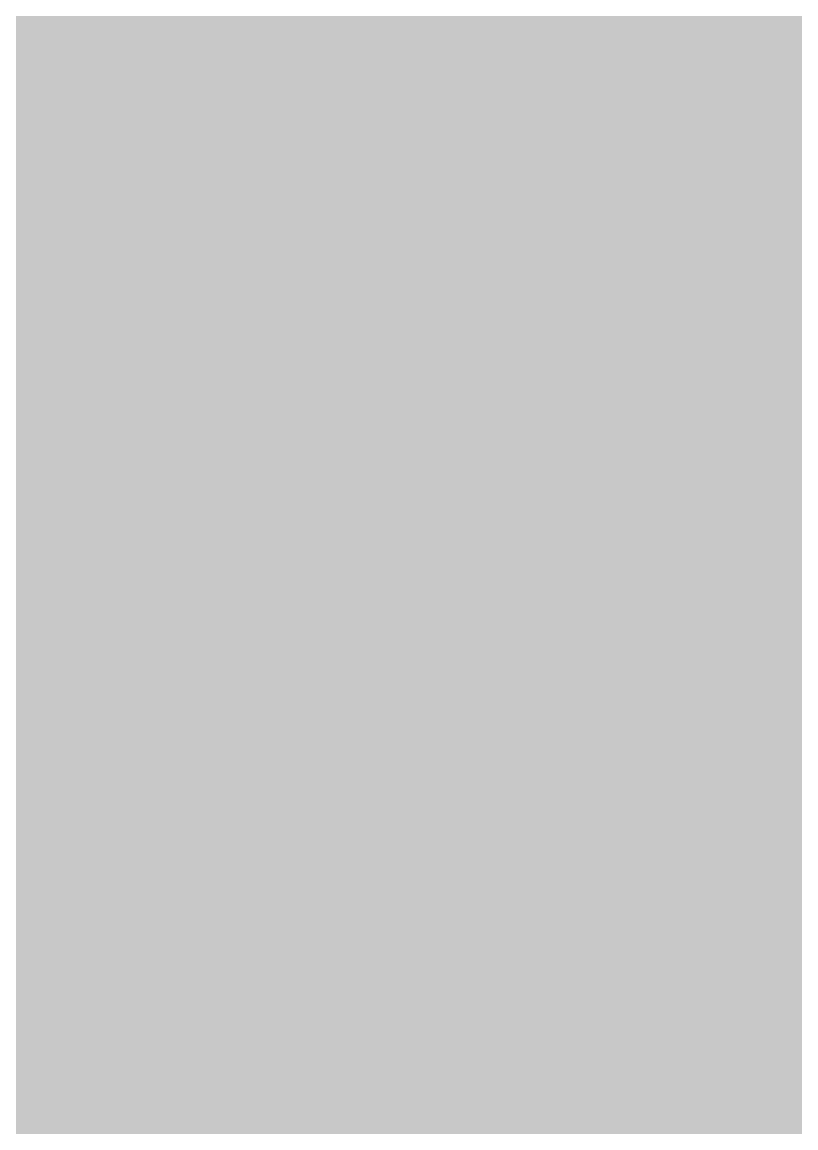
# Model space of a CAD drawing. Header units: inches. Extents: x 0 to 841, y 0 to 594.
# Drawn here: x 790.4598 to 790.6852, y 334.8455 to 335.1677 of the extents above; entities that cross this region are included whole.
import ezdxf

# ---------------------------------------------------------------- set-up
doc = ezdxf.new("R2010")
doc.units = ezdxf.units.IN
doc.layers.add('Sheet', color=255, linetype='Continuous')

msp = doc.modelspace()

# ---------------------------------------------------------------- linework, layer by layer
at = {"layer": 'Sheet'}
for points in [[(790.3801, 335.36025, 0.29972, 0.29972, 0), (790.3801, 335.31534, 0.29972, 0.29972, 0), (790.3801, 335.31534, 0.29972, 0.29972, 0), (790.42502, 335.31534, 0.29972, 0.29972, 0), (790.42502, 335.27042, 0.29972, 0.29972, 0), (790.42502, 335.27042, 0.29972, 0.29972, 0), (790.46993, 335.2255, 0.29972, 0.29972, 0), (790.46993, 335.2255, 0.29972, 0.29972, 0), (790.46993, 335.18058, 0.29972, 0.29972, 0), (790.46993, 335.18058, 0.29972, 0.29972, 0), (790.46993, 335.13566, 0.29972, 0.29972, 0), (790.51485, 335.13566, 0.29972, 0.29972, 0), (790.51485, 335.09074, 0.29972, 0.29972, 0), (790.51485, 335.09074, 0.29972, 0.29972, 0), (790.51485, 335.04583, 0.29972, 0.29972, 0), (790.51485, 335.04583, 0.29972, 0.29972, 0), (790.51485, 335.00091, 0.29972, 0.29972, 0)], [(790.3801, 335.36025, 0.29972, 0.29972, 0), (790.3801, 335.31534, 0.29972, 0.29972, 0), (790.3801, 335.31534, 0.29972, 0.29972, 0), (790.42502, 335.31534, 0.29972, 0.29972, 0), (790.42502, 335.27042, 0.29972, 0.29972, 0), (790.42502, 335.27042, 0.29972, 0.29972, 0), (790.46993, 335.2255, 0.29972, 0.29972, 0), (790.46993, 335.2255, 0.29972, 0.29972, 0), (790.46993, 335.18058, 0.29972, 0.29972, 0), (790.46993, 335.18058, 0.29972, 0.29972, 0), (790.46993, 335.13566, 0.29972, 0.29972, 0), (790.51485, 335.13566, 0.29972, 0.29972, 0), (790.51485, 335.09074, 0.29972, 0.29972, 0), (790.51485, 335.09074, 0.29972, 0.29972, 0), (790.51485, 335.04583, 0.29972, 0.29972, 0), (790.51485, 335.04583, 0.29972, 0.29972, 0), (790.51485, 335.00091, 0.29972, 0.29972, 0)], [(790.3801, 335.36025, 0.29972, 0.29972, 0), (790.3801, 335.31534, 0.29972, 0.29972, 0), (790.3801, 335.31534, 0.29972, 0.29972, 0), (790.42502, 335.31534, 0.29972, 0.29972, 0), (790.42502, 335.27042, 0.29972, 0.29972, 0), (790.42502, 335.27042, 0.29972, 0.29972, 0), (790.46993, 335.2255, 0.29972, 0.29972, 0), (790.46993, 335.2255, 0.29972, 0.29972, 0), (790.46993, 335.18058, 0.29972, 0.29972, 0), (790.46993, 335.18058, 0.29972, 0.29972, 0), (790.46993, 335.13566, 0.29972, 0.29972, 0), (790.51485, 335.13566, 0.29972, 0.29972, 0), (790.51485, 335.09074, 0.29972, 0.29972, 0), (790.51485, 335.09074, 0.29972, 0.29972, 0), (790.51485, 335.04583, 0.29972, 0.29972, 0), (790.51485, 335.04583, 0.29972, 0.29972, 0), (790.51485, 335.00091, 0.29972, 0.29972, 0)], [(790.3801, 335.36025, 0.29972, 0.29972, 0), (790.3801, 335.31534, 0.29972, 0.29972, 0), (790.3801, 335.31534, 0.29972, 0.29972, 0), (790.42502, 335.31534, 0.29972, 0.29972, 0), (790.42502, 335.27042, 0.29972, 0.29972, 0), (790.42502, 335.27042, 0.29972, 0.29972, 0), (790.46993, 335.2255, 0.29972, 0.29972, 0), (790.46993, 335.2255, 0.29972, 0.29972, 0), (790.46993, 335.18058, 0.29972, 0.29972, 0), (790.46993, 335.18058, 0.29972, 0.29972, 0), (790.46993, 335.13566, 0.29972, 0.29972, 0), (790.51485, 335.13566, 0.29972, 0.29972, 0), (790.51485, 335.09074, 0.29972, 0.29972, 0), (790.51485, 335.09074, 0.29972, 0.29972, 0), (790.51485, 335.04583, 0.29972, 0.29972, 0), (790.51485, 335.04583, 0.29972, 0.29972, 0), (790.51485, 335.00091, 0.29972, 0.29972, 0)], [(790.64959, 335.36025, 0.29972, 0.29972, 0), (790.64959, 335.31534, 0.29972, 0.29972, 0), (790.69451, 335.27042, 0.29972, 0.29972, 0), (790.69451, 335.27042, 0.29972, 0.29972, 0), (790.69451, 335.2255, 0.29972, 0.29972, 0), (790.73942, 335.18058, 0.29972, 0.29972, 0), (790.73942, 335.13566, 0.29972, 0.29972, 0), (790.73942, 335.09074, 0.29972, 0.29972, 0), (790.73942, 335.09074, 0.29972, 0.29972, 0), (790.73942, 335.04583, 0.29972, 0.29972, 0), (790.73942, 335.00091, 0.29972, 0.29972, 0)], [(790.64959, 335.36025, 0.29972, 0.29972, 0), (790.64959, 335.31534, 0.29972, 0.29972, 0), (790.69451, 335.27042, 0.29972, 0.29972, 0), (790.69451, 335.27042, 0.29972, 0.29972, 0), (790.69451, 335.2255, 0.29972, 0.29972, 0), (790.73942, 335.18058, 0.29972, 0.29972, 0), (790.73942, 335.13566, 0.29972, 0.29972, 0), (790.73942, 335.09074, 0.29972, 0.29972, 0), (790.73942, 335.09074, 0.29972, 0.29972, 0), (790.73942, 335.04583, 0.29972, 0.29972, 0), (790.73942, 335.00091, 0.29972, 0.29972, 0)], [(790.64959, 335.36025, 0.29972, 0.29972, 0), (790.64959, 335.31534, 0.29972, 0.29972, 0), (790.69451, 335.27042, 0.29972, 0.29972, 0), (790.69451, 335.27042, 0.29972, 0.29972, 0), (790.69451, 335.2255, 0.29972, 0.29972, 0), (790.73942, 335.18058, 0.29972, 0.29972, 0), (790.73942, 335.13566, 0.29972, 0.29972, 0), (790.73942, 335.09074, 0.29972, 0.29972, 0), (790.73942, 335.09074, 0.29972, 0.29972, 0), (790.73942, 335.04583, 0.29972, 0.29972, 0), (790.73942, 335.00091, 0.29972, 0.29972, 0)], [(790.64959, 335.36025, 0.29972, 0.29972, 0), (790.64959, 335.31534, 0.29972, 0.29972, 0), (790.69451, 335.27042, 0.29972, 0.29972, 0), (790.69451, 335.27042, 0.29972, 0.29972, 0), (790.69451, 335.2255, 0.29972, 0.29972, 0), (790.73942, 335.18058, 0.29972, 0.29972, 0), (790.73942, 335.13566, 0.29972, 0.29972, 0), (790.73942, 335.09074, 0.29972, 0.29972, 0), (790.73942, 335.09074, 0.29972, 0.29972, 0), (790.73942, 335.04583, 0.29972, 0.29972, 0), (790.73942, 335.00091, 0.29972, 0.29972, 0)], [(790.64959, 335.36025, 0.29972, 0.29972, 0), (790.64959, 335.31534, 0.29972, 0.29972, 0), (790.69451, 335.27042, 0.29972, 0.29972, 0), (790.69451, 335.27042, 0.29972, 0.29972, 0), (790.69451, 335.2255, 0.29972, 0.29972, 0), (790.73942, 335.18058, 0.29972, 0.29972, 0), (790.73942, 335.13566, 0.29972, 0.29972, 0), (790.73942, 335.09074, 0.29972, 0.29972, 0), (790.73942, 335.09074, 0.29972, 0.29972, 0), (790.73942, 335.04583, 0.29972, 0.29972, 0), (790.73942, 335.00091, 0.29972, 0.29972, 0)], [(790.64959, 335.36025, 0.29972, 0.29972, 0), (790.64959, 335.31534, 0.29972, 0.29972, 0), (790.69451, 335.27042, 0.29972, 0.29972, 0), (790.69451, 335.27042, 0.29972, 0.29972, 0), (790.69451, 335.2255, 0.29972, 0.29972, 0), (790.73942, 335.18058, 0.29972, 0.29972, 0), (790.73942, 335.13566, 0.29972, 0.29972, 0), (790.73942, 335.09074, 0.29972, 0.29972, 0), (790.73942, 335.09074, 0.29972, 0.29972, 0), (790.73942, 335.04583, 0.29972, 0.29972, 0), (790.73942, 335.00091, 0.29972, 0.29972, 0)], [(790.02077, 335.00091, 0.7493, 0.7493, 0), (790.02077, 335.00091, 0.7493, 0.7493, 0), (795.00641, 335.00091, 0.7493, 0.7493, 0)], [(790.46993, 335.2255, 0.09906, 0.09906, 0), (790.46993, 335.18058, 0.09906, 0.09906, 0), (790.46993, 335.18058, 0.09906, 0.09906, 0), (790.46993, 335.13566, 0.09906, 0.09906, 0), (790.51485, 335.13566, 0.09906, 0.09906, 0), (790.51485, 335.09074, 0.09906, 0.09906, 0), (790.51485, 335.09074, 0.09906, 0.09906, 0), (790.51485, 335.04583, 0.09906, 0.09906, 0), (790.51485, 335.04583, 0.09906, 0.09906, 0), (790.51485, 335.00091, 0.09906, 0.09906, 0)], [(790.46993, 335.2255, 0.09906, 0.09906, 0), (790.46993, 335.18058, 0.09906, 0.09906, 0), (790.46993, 335.18058, 0.09906, 0.09906, 0), (790.46993, 335.13566, 0.09906, 0.09906, 0), (790.51485, 335.13566, 0.09906, 0.09906, 0), (790.51485, 335.09074, 0.09906, 0.09906, 0), (790.51485, 335.09074, 0.09906, 0.09906, 0), (790.51485, 335.04583, 0.09906, 0.09906, 0), (790.51485, 335.04583, 0.09906, 0.09906, 0), (790.51485, 335.00091, 0.09906, 0.09906, 0)], [(790.46993, 335.2255, 0.09906, 0.09906, 0), (790.46993, 335.18058, 0.09906, 0.09906, 0), (790.46993, 335.18058, 0.09906, 0.09906, 0), (790.46993, 335.13566, 0.09906, 0.09906, 0), (790.51485, 335.13566, 0.09906, 0.09906, 0), (790.51485, 335.09074, 0.09906, 0.09906, 0), (790.51485, 335.09074, 0.09906, 0.09906, 0), (790.51485, 335.04583, 0.09906, 0.09906, 0), (790.51485, 335.04583, 0.09906, 0.09906, 0), (790.51485, 335.00091, 0.09906, 0.09906, 0)], [(790.46993, 335.2255, 0.09906, 0.09906, 0), (790.46993, 335.18058, 0.09906, 0.09906, 0), (790.46993, 335.18058, 0.09906, 0.09906, 0), (790.46993, 335.13566, 0.09906, 0.09906, 0), (790.51485, 335.13566, 0.09906, 0.09906, 0), (790.51485, 335.09074, 0.09906, 0.09906, 0), (790.51485, 335.09074, 0.09906, 0.09906, 0), (790.51485, 335.04583, 0.09906, 0.09906, 0), (790.51485, 335.04583, 0.09906, 0.09906, 0), (790.51485, 335.00091, 0.09906, 0.09906, 0)], [(790.69451, 335.2255, 0.09906, 0.09906, 0), (790.73942, 335.18058, 0.09906, 0.09906, 0), (790.73942, 335.13566, 0.09906, 0.09906, 0), (790.73942, 335.09074, 0.09906, 0.09906, 0), (790.73942, 335.09074, 0.09906, 0.09906, 0), (790.73942, 335.04583, 0.09906, 0.09906, 0), (790.73942, 335.00091, 0.09906, 0.09906, 0)], [(790.69451, 335.2255, 0.09906, 0.09906, 0), (790.73942, 335.18058, 0.09906, 0.09906, 0), (790.73942, 335.13566, 0.09906, 0.09906, 0), (790.73942, 335.09074, 0.09906, 0.09906, 0), (790.73942, 335.09074, 0.09906, 0.09906, 0), (790.73942, 335.04583, 0.09906, 0.09906, 0), (790.73942, 335.00091, 0.09906, 0.09906, 0)], [(790.69451, 335.2255, 0.09906, 0.09906, 0), (790.73942, 335.18058, 0.09906, 0.09906, 0), (790.73942, 335.13566, 0.09906, 0.09906, 0), (790.73942, 335.09074, 0.09906, 0.09906, 0), (790.73942, 335.09074, 0.09906, 0.09906, 0), (790.73942, 335.04583, 0.09906, 0.09906, 0), (790.73942, 335.00091, 0.09906, 0.09906, 0)], [(790.69451, 335.2255, 0.09906, 0.09906, 0), (790.73942, 335.18058, 0.09906, 0.09906, 0), (790.73942, 335.13566, 0.09906, 0.09906, 0), (790.73942, 335.09074, 0.09906, 0.09906, 0), (790.73942, 335.09074, 0.09906, 0.09906, 0), (790.73942, 335.04583, 0.09906, 0.09906, 0), (790.73942, 335.00091, 0.09906, 0.09906, 0)], [(790.69451, 335.2255, 0.09906, 0.09906, 0), (790.73942, 335.18058, 0.09906, 0.09906, 0), (790.73942, 335.13566, 0.09906, 0.09906, 0), (790.73942, 335.09074, 0.09906, 0.09906, 0), (790.73942, 335.09074, 0.09906, 0.09906, 0), (790.73942, 335.04583, 0.09906, 0.09906, 0), (790.73942, 335.00091, 0.09906, 0.09906, 0)], [(790.69451, 335.2255, 0.09906, 0.09906, 0), (790.73942, 335.18058, 0.09906, 0.09906, 0), (790.73942, 335.13566, 0.09906, 0.09906, 0), (790.73942, 335.09074, 0.09906, 0.09906, 0), (790.73942, 335.09074, 0.09906, 0.09906, 0), (790.73942, 335.04583, 0.09906, 0.09906, 0), (790.73942, 335.00091, 0.09906, 0.09906, 0)], [(790.51485, 335.00091, 0.29972, 0.29972, 0), (790.51485, 334.95599, 0.29972, 0.29972, 0), (790.51485, 334.95599, 0.29972, 0.29972, 0), (790.51485, 334.91107, 0.29972, 0.29972, 0), (790.51485, 334.86615, 0.29972, 0.29972, 0), (790.51485, 334.86615, 0.29972, 0.29972, 0), (790.46993, 334.82123, 0.29972, 0.29972, 0), (790.46993, 334.82123, 0.29972, 0.29972, 0), (790.46993, 334.77632, 0.29972, 0.29972, 0), (790.46993, 334.77632, 0.29972, 0.29972, 0), (790.46993, 334.7314, 0.29972, 0.29972, 0), (790.42502, 334.7314, 0.29972, 0.29972, 0), (790.42502, 334.68648, 0.29972, 0.29972, 0), (790.42502, 334.68648, 0.29972, 0.29972, 0), (790.3801, 334.64156, 0.29972, 0.29972, 0), (790.3801, 334.64156, 0.29972, 0.29972, 0), (790.3801, 334.59664, 0.29972, 0.29972, 0), (790.33518, 334.59664, 0.29972, 0.29972, 0), (790.33518, 334.59664, 0.29972, 0.29972, 0), (790.33518, 334.55172, 0.29972, 0.29972, 0), (790.29027, 334.55172, 0.29972, 0.29972, 0)], [(790.51485, 335.00091, 0.29972, 0.29972, 0), (790.51485, 334.95599, 0.29972, 0.29972, 0), (790.51485, 334.95599, 0.29972, 0.29972, 0), (790.51485, 334.91107, 0.29972, 0.29972, 0), (790.51485, 334.86615, 0.29972, 0.29972, 0), (790.51485, 334.86615, 0.29972, 0.29972, 0), (790.46993, 334.82123, 0.29972, 0.29972, 0), (790.46993, 334.82123, 0.29972, 0.29972, 0), (790.46993, 334.77632, 0.29972, 0.29972, 0), (790.46993, 334.77632, 0.29972, 0.29972, 0), (790.46993, 334.7314, 0.29972, 0.29972, 0), (790.42502, 334.7314, 0.29972, 0.29972, 0), (790.42502, 334.68648, 0.29972, 0.29972, 0), (790.42502, 334.68648, 0.29972, 0.29972, 0), (790.3801, 334.64156, 0.29972, 0.29972, 0), (790.3801, 334.64156, 0.29972, 0.29972, 0), (790.3801, 334.59664, 0.29972, 0.29972, 0), (790.33518, 334.59664, 0.29972, 0.29972, 0), (790.33518, 334.59664, 0.29972, 0.29972, 0), (790.33518, 334.55172, 0.29972, 0.29972, 0), (790.29027, 334.55172, 0.29972, 0.29972, 0)], [(790.51485, 335.00091, 0.29972, 0.29972, 0), (790.51485, 334.95599, 0.29972, 0.29972, 0), (790.51485, 334.95599, 0.29972, 0.29972, 0), (790.51485, 334.91107, 0.29972, 0.29972, 0), (790.51485, 334.86615, 0.29972, 0.29972, 0), (790.51485, 334.86615, 0.29972, 0.29972, 0), (790.46993, 334.82123, 0.29972, 0.29972, 0), (790.46993, 334.82123, 0.29972, 0.29972, 0), (790.46993, 334.77632, 0.29972, 0.29972, 0), (790.46993, 334.77632, 0.29972, 0.29972, 0), (790.46993, 334.7314, 0.29972, 0.29972, 0), (790.42502, 334.7314, 0.29972, 0.29972, 0), (790.42502, 334.68648, 0.29972, 0.29972, 0), (790.42502, 334.68648, 0.29972, 0.29972, 0), (790.3801, 334.64156, 0.29972, 0.29972, 0), (790.3801, 334.64156, 0.29972, 0.29972, 0), (790.3801, 334.59664, 0.29972, 0.29972, 0), (790.33518, 334.59664, 0.29972, 0.29972, 0), (790.33518, 334.59664, 0.29972, 0.29972, 0), (790.33518, 334.55172, 0.29972, 0.29972, 0), (790.29027, 334.55172, 0.29972, 0.29972, 0)], [(790.51485, 335.00091, 0.29972, 0.29972, 0), (790.51485, 334.95599, 0.29972, 0.29972, 0), (790.51485, 334.95599, 0.29972, 0.29972, 0), (790.51485, 334.91107, 0.29972, 0.29972, 0), (790.51485, 334.86615, 0.29972, 0.29972, 0), (790.51485, 334.86615, 0.29972, 0.29972, 0), (790.46993, 334.82123, 0.29972, 0.29972, 0), (790.46993, 334.82123, 0.29972, 0.29972, 0), (790.46993, 334.77632, 0.29972, 0.29972, 0), (790.46993, 334.77632, 0.29972, 0.29972, 0), (790.46993, 334.7314, 0.29972, 0.29972, 0), (790.42502, 334.7314, 0.29972, 0.29972, 0), (790.42502, 334.68648, 0.29972, 0.29972, 0), (790.42502, 334.68648, 0.29972, 0.29972, 0), (790.3801, 334.64156, 0.29972, 0.29972, 0), (790.3801, 334.64156, 0.29972, 0.29972, 0), (790.3801, 334.59664, 0.29972, 0.29972, 0), (790.33518, 334.59664, 0.29972, 0.29972, 0), (790.33518, 334.59664, 0.29972, 0.29972, 0), (790.33518, 334.55172, 0.29972, 0.29972, 0), (790.29027, 334.55172, 0.29972, 0.29972, 0)], [(790.51485, 335.00091, 0.29972, 0.29972, 0), (790.51485, 335.00091, 0.29972, 0.29972, 0), (790.51485, 335.00091, 0.29972, 0.29972, 0), (790.51485, 335.00091, 0.29972, 0.29972, 0), (790.51485, 335.00091, 0.29972, 0.29972, 0), (790.51485, 335.00091, 0.29972, 0.29972, 0), (790.51485, 335.00091, 0.29972, 0.29972, 0), (790.51485, 335.00091, 0.29972, 0.29972, 0), (790.51485, 335.00091, 0.29972, 0.29972, 0), (790.51485, 335.00091, 0.29972, 0.29972, 0), (790.51485, 335.00091, 0.29972, 0.29972, 0), (790.51485, 335.00091, 0.29972, 0.29972, 0), (790.51485, 335.00091, 0.29972, 0.29972, 0), (790.51485, 335.00091, 0.29972, 0.29972, 0), (790.51485, 335.00091, 0.29972, 0.29972, 0), (790.51485, 335.00091, 0.29972, 0.29972, 0), (790.51485, 335.00091, 0.29972, 0.29972, 0), (790.51485, 335.00091, 0.29972, 0.29972, 0), (790.51485, 335.00091, 0.29972, 0.29972, 0), (790.51485, 335.00091, 0.29972, 0.29972, 0), (790.51485, 335.00091, 0.29972, 0.29972, 0), (790.51485, 335.00091, 0.29972, 0.29972, 0), (790.51485, 335.00091, 0.29972, 0.29972, 0), (790.51485, 335.00091, 0.29972, 0.29972, 0), (790.51485, 335.00091, 0.29972, 0.29972, 0), (790.51485, 335.00091, 0.29972, 0.29972, 0), (790.51485, 335.00091, 0.29972, 0.29972, 0), (790.51485, 335.00091, 0.29972, 0.29972, 0), (790.51485, 335.00091, 0.29972, 0.29972, 0), (790.51485, 335.00091, 0.29972, 0.29972, 0), (790.51485, 335.00091, 0.29972, 0.29972, 0), (790.51485, 335.00091, 0.29972, 0.29972, 0), (790.51485, 335.00091, 0.29972, 0.29972, 0)], [(790.51485, 335.00091, 0.29972, 0.29972, 0), (790.51485, 335.00091, 0.29972, 0.29972, 0)], [(790.51485, 335.00091, 0.29972, 0.29972, 0), (790.51485, 335.00091, 0.29972, 0.29972, 0), (790.51485, 335.00091, 0.29972, 0.29972, 0), (790.51485, 335.00091, 0.29972, 0.29972, 0), (790.51485, 335.00091, 0.29972, 0.29972, 0), (790.51485, 335.00091, 0.29972, 0.29972, 0), (790.51485, 335.00091, 0.29972, 0.29972, 0), (790.51485, 335.00091, 0.29972, 0.29972, 0), (790.51485, 335.00091, 0.29972, 0.29972, 0), (790.51485, 335.00091, 0.29972, 0.29972, 0), (790.51485, 335.00091, 0.29972, 0.29972, 0), (790.51485, 335.00091, 0.29972, 0.29972, 0), (790.51485, 335.00091, 0.29972, 0.29972, 0), (790.51485, 335.00091, 0.29972, 0.29972, 0), (790.51485, 335.00091, 0.29972, 0.29972, 0), (790.51485, 335.00091, 0.29972, 0.29972, 0), (790.51485, 335.00091, 0.29972, 0.29972, 0), (790.51485, 335.00091, 0.29972, 0.29972, 0), (790.51485, 335.00091, 0.29972, 0.29972, 0), (790.51485, 335.00091, 0.29972, 0.29972, 0), (790.51485, 335.00091, 0.29972, 0.29972, 0), (790.51485, 335.00091, 0.29972, 0.29972, 0), (790.51485, 335.00091, 0.29972, 0.29972, 0), (790.51485, 335.00091, 0.29972, 0.29972, 0), (790.51485, 335.00091, 0.29972, 0.29972, 0), (790.51485, 335.00091, 0.29972, 0.29972, 0), (790.51485, 335.00091, 0.29972, 0.29972, 0), (790.51485, 335.00091, 0.29972, 0.29972, 0), (790.51485, 335.00091, 0.29972, 0.29972, 0), (790.51485, 335.00091, 0.29972, 0.29972, 0), (790.51485, 335.00091, 0.29972, 0.29972, 0), (790.51485, 335.00091, 0.29972, 0.29972, 0), (790.51485, 335.00091, 0.29972, 0.29972, 0)], [(790.51485, 335.00091, 0.29972, 0.29972, 0), (790.51485, 335.00091, 0.29972, 0.29972, 0)], [(790.51485, 335.00091, 0.29972, 0.29972, 0), (790.51485, 335.00091, 0.29972, 0.29972, 0), (790.51485, 335.00091, 0.29972, 0.29972, 0), (790.51485, 335.00091, 0.29972, 0.29972, 0), (790.51485, 335.00091, 0.29972, 0.29972, 0), (790.51485, 335.00091, 0.29972, 0.29972, 0), (790.51485, 335.00091, 0.29972, 0.29972, 0), (790.51485, 335.00091, 0.29972, 0.29972, 0), (790.51485, 335.00091, 0.29972, 0.29972, 0), (790.51485, 335.00091, 0.29972, 0.29972, 0), (790.51485, 335.00091, 0.29972, 0.29972, 0), (790.51485, 335.00091, 0.29972, 0.29972, 0), (790.51485, 335.00091, 0.29972, 0.29972, 0), (790.51485, 335.00091, 0.29972, 0.29972, 0), (790.51485, 335.00091, 0.29972, 0.29972, 0), (790.51485, 335.00091, 0.29972, 0.29972, 0), (790.51485, 335.00091, 0.29972, 0.29972, 0), (790.51485, 335.00091, 0.29972, 0.29972, 0), (790.51485, 335.00091, 0.29972, 0.29972, 0), (790.51485, 335.00091, 0.29972, 0.29972, 0), (790.51485, 335.00091, 0.29972, 0.29972, 0), (790.51485, 335.00091, 0.29972, 0.29972, 0), (790.51485, 335.00091, 0.29972, 0.29972, 0), (790.51485, 335.00091, 0.29972, 0.29972, 0), (790.51485, 335.00091, 0.29972, 0.29972, 0), (790.51485, 335.00091, 0.29972, 0.29972, 0), (790.51485, 335.00091, 0.29972, 0.29972, 0), (790.51485, 335.00091, 0.29972, 0.29972, 0), (790.51485, 335.00091, 0.29972, 0.29972, 0), (790.51485, 335.00091, 0.29972, 0.29972, 0), (790.51485, 335.00091, 0.29972, 0.29972, 0), (790.51485, 335.00091, 0.29972, 0.29972, 0), (790.51485, 335.00091, 0.29972, 0.29972, 0)], [(790.51485, 335.00091, 0.29972, 0.29972, 0), (790.51485, 335.00091, 0.29972, 0.29972, 0)], [(790.51485, 335.00091, 0.29972, 0.29972, 0), (790.51485, 335.00091, 0.29972, 0.29972, 0), (790.51485, 335.00091, 0.29972, 0.29972, 0), (790.51485, 335.00091, 0.29972, 0.29972, 0), (790.51485, 335.00091, 0.29972, 0.29972, 0), (790.51485, 335.00091, 0.29972, 0.29972, 0), (790.51485, 335.00091, 0.29972, 0.29972, 0), (790.51485, 335.00091, 0.29972, 0.29972, 0), (790.51485, 335.00091, 0.29972, 0.29972, 0), (790.51485, 335.00091, 0.29972, 0.29972, 0), (790.51485, 335.00091, 0.29972, 0.29972, 0), (790.51485, 335.00091, 0.29972, 0.29972, 0), (790.51485, 335.00091, 0.29972, 0.29972, 0), (790.51485, 335.00091, 0.29972, 0.29972, 0), (790.51485, 335.00091, 0.29972, 0.29972, 0), (790.51485, 335.00091, 0.29972, 0.29972, 0), (790.51485, 335.00091, 0.29972, 0.29972, 0), (790.51485, 335.00091, 0.29972, 0.29972, 0), (790.51485, 335.00091, 0.29972, 0.29972, 0), (790.51485, 335.00091, 0.29972, 0.29972, 0), (790.51485, 335.00091, 0.29972, 0.29972, 0), (790.51485, 335.00091, 0.29972, 0.29972, 0), (790.51485, 335.00091, 0.29972, 0.29972, 0), (790.51485, 335.00091, 0.29972, 0.29972, 0), (790.51485, 335.00091, 0.29972, 0.29972, 0), (790.51485, 335.00091, 0.29972, 0.29972, 0), (790.51485, 335.00091, 0.29972, 0.29972, 0), (790.51485, 335.00091, 0.29972, 0.29972, 0), (790.51485, 335.00091, 0.29972, 0.29972, 0), (790.51485, 335.00091, 0.29972, 0.29972, 0), (790.51485, 335.00091, 0.29972, 0.29972, 0), (790.51485, 335.00091, 0.29972, 0.29972, 0), (790.51485, 335.00091, 0.29972, 0.29972, 0)], [(790.51485, 335.00091, 0.29972, 0.29972, 0), (790.51485, 335.00091, 0.29972, 0.29972, 0)], [(790.73942, 335.00091, 0.29972, 0.29972, 0), (790.73942, 334.95599, 0.29972, 0.29972, 0), (790.73942, 334.91107, 0.29972, 0.29972, 0), (790.73942, 334.86615, 0.29972, 0.29972, 0), (790.73942, 334.82123, 0.29972, 0.29972, 0), (790.73942, 334.82123, 0.29972, 0.29972, 0), (790.69451, 334.77632, 0.29972, 0.29972, 0), (790.69451, 334.7314, 0.29972, 0.29972, 0), (790.69451, 334.68648, 0.29972, 0.29972, 0), (790.64959, 334.64156, 0.29972, 0.29972, 0), (790.64959, 334.64156, 0.29972, 0.29972, 0), (790.64959, 334.59664, 0.29972, 0.29972, 0), (790.60468, 334.55172, 0.29972, 0.29972, 0), (790.60468, 334.55172, 0.29972, 0.29972, 0), (790.55976, 334.50681, 0.29972, 0.29972, 0), (790.55976, 334.46189, 0.29972, 0.29972, 0)], [(790.73942, 335.00091, 0.29972, 0.29972, 0), (790.73942, 334.95599, 0.29972, 0.29972, 0), (790.73942, 334.91107, 0.29972, 0.29972, 0), (790.73942, 334.86615, 0.29972, 0.29972, 0), (790.73942, 334.82123, 0.29972, 0.29972, 0), (790.73942, 334.82123, 0.29972, 0.29972, 0), (790.69451, 334.77632, 0.29972, 0.29972, 0), (790.69451, 334.7314, 0.29972, 0.29972, 0), (790.69451, 334.68648, 0.29972, 0.29972, 0), (790.64959, 334.64156, 0.29972, 0.29972, 0), (790.64959, 334.64156, 0.29972, 0.29972, 0), (790.64959, 334.59664, 0.29972, 0.29972, 0), (790.60468, 334.55172, 0.29972, 0.29972, 0), (790.60468, 334.55172, 0.29972, 0.29972, 0), (790.55976, 334.50681, 0.29972, 0.29972, 0), (790.55976, 334.46189, 0.29972, 0.29972, 0)], [(790.73942, 335.00091, 0.29972, 0.29972, 0), (790.73942, 334.95599, 0.29972, 0.29972, 0), (790.73942, 334.91107, 0.29972, 0.29972, 0), (790.73942, 334.86615, 0.29972, 0.29972, 0), (790.73942, 334.82123, 0.29972, 0.29972, 0), (790.73942, 334.82123, 0.29972, 0.29972, 0), (790.69451, 334.77632, 0.29972, 0.29972, 0), (790.69451, 334.7314, 0.29972, 0.29972, 0), (790.69451, 334.68648, 0.29972, 0.29972, 0), (790.64959, 334.64156, 0.29972, 0.29972, 0), (790.64959, 334.64156, 0.29972, 0.29972, 0), (790.64959, 334.59664, 0.29972, 0.29972, 0), (790.60468, 334.55172, 0.29972, 0.29972, 0), (790.60468, 334.55172, 0.29972, 0.29972, 0), (790.55976, 334.50681, 0.29972, 0.29972, 0), (790.55976, 334.46189, 0.29972, 0.29972, 0)], [(790.73942, 335.00091, 0.29972, 0.29972, 0), (790.73942, 334.95599, 0.29972, 0.29972, 0), (790.73942, 334.91107, 0.29972, 0.29972, 0), (790.73942, 334.86615, 0.29972, 0.29972, 0), (790.73942, 334.82123, 0.29972, 0.29972, 0), (790.73942, 334.82123, 0.29972, 0.29972, 0), (790.69451, 334.77632, 0.29972, 0.29972, 0), (790.69451, 334.7314, 0.29972, 0.29972, 0), (790.69451, 334.68648, 0.29972, 0.29972, 0), (790.64959, 334.64156, 0.29972, 0.29972, 0), (790.64959, 334.64156, 0.29972, 0.29972, 0), (790.64959, 334.59664, 0.29972, 0.29972, 0), (790.60468, 334.55172, 0.29972, 0.29972, 0), (790.60468, 334.55172, 0.29972, 0.29972, 0), (790.55976, 334.50681, 0.29972, 0.29972, 0), (790.55976, 334.46189, 0.29972, 0.29972, 0)], [(790.73942, 335.00091, 0.29972, 0.29972, 0), (790.73942, 334.95599, 0.29972, 0.29972, 0), (790.73942, 334.91107, 0.29972, 0.29972, 0), (790.73942, 334.86615, 0.29972, 0.29972, 0), (790.73942, 334.82123, 0.29972, 0.29972, 0), (790.73942, 334.82123, 0.29972, 0.29972, 0), (790.69451, 334.77632, 0.29972, 0.29972, 0), (790.69451, 334.7314, 0.29972, 0.29972, 0), (790.69451, 334.68648, 0.29972, 0.29972, 0), (790.64959, 334.64156, 0.29972, 0.29972, 0), (790.64959, 334.64156, 0.29972, 0.29972, 0), (790.64959, 334.59664, 0.29972, 0.29972, 0), (790.60468, 334.55172, 0.29972, 0.29972, 0), (790.60468, 334.55172, 0.29972, 0.29972, 0), (790.55976, 334.50681, 0.29972, 0.29972, 0), (790.55976, 334.46189, 0.29972, 0.29972, 0)], [(790.73942, 335.00091, 0.29972, 0.29972, 0), (790.73942, 334.95599, 0.29972, 0.29972, 0), (790.73942, 334.91107, 0.29972, 0.29972, 0), (790.73942, 334.86615, 0.29972, 0.29972, 0), (790.73942, 334.82123, 0.29972, 0.29972, 0), (790.73942, 334.82123, 0.29972, 0.29972, 0), (790.69451, 334.77632, 0.29972, 0.29972, 0), (790.69451, 334.7314, 0.29972, 0.29972, 0), (790.69451, 334.68648, 0.29972, 0.29972, 0), (790.64959, 334.64156, 0.29972, 0.29972, 0), (790.64959, 334.64156, 0.29972, 0.29972, 0), (790.64959, 334.59664, 0.29972, 0.29972, 0), (790.60468, 334.55172, 0.29972, 0.29972, 0), (790.60468, 334.55172, 0.29972, 0.29972, 0), (790.55976, 334.50681, 0.29972, 0.29972, 0), (790.55976, 334.46189, 0.29972, 0.29972, 0)], [(790.73942, 335.00091, 0.29972, 0.29972, 0), (790.73942, 335.00091, 0.29972, 0.29972, 0), (790.73942, 335.00091, 0.29972, 0.29972, 0), (790.73942, 335.00091, 0.29972, 0.29972, 0), (790.73942, 335.00091, 0.29972, 0.29972, 0), (790.73942, 335.00091, 0.29972, 0.29972, 0), (790.73942, 335.00091, 0.29972, 0.29972, 0), (790.73942, 335.00091, 0.29972, 0.29972, 0), (790.73942, 335.00091, 0.29972, 0.29972, 0), (790.73942, 335.00091, 0.29972, 0.29972, 0), (790.73942, 335.00091, 0.29972, 0.29972, 0), (790.73942, 335.00091, 0.29972, 0.29972, 0), (790.73942, 335.00091, 0.29972, 0.29972, 0), (790.73942, 335.00091, 0.29972, 0.29972, 0), (790.73942, 335.00091, 0.29972, 0.29972, 0), (790.73942, 335.00091, 0.29972, 0.29972, 0), (790.73942, 335.00091, 0.29972, 0.29972, 0), (790.73942, 335.00091, 0.29972, 0.29972, 0), (790.73942, 335.00091, 0.29972, 0.29972, 0), (790.73942, 335.00091, 0.29972, 0.29972, 0), (790.73942, 335.00091, 0.29972, 0.29972, 0), (790.73942, 335.00091, 0.29972, 0.29972, 0), (790.73942, 335.00091, 0.29972, 0.29972, 0), (790.73942, 335.00091, 0.29972, 0.29972, 0), (790.73942, 335.00091, 0.29972, 0.29972, 0), (790.73942, 335.00091, 0.29972, 0.29972, 0), (790.73942, 335.00091, 0.29972, 0.29972, 0), (790.73942, 335.00091, 0.29972, 0.29972, 0), (790.73942, 335.00091, 0.29972, 0.29972, 0), (790.73942, 335.00091, 0.29972, 0.29972, 0), (790.73942, 335.00091, 0.29972, 0.29972, 0), (790.73942, 335.00091, 0.29972, 0.29972, 0), (790.73942, 335.00091, 0.29972, 0.29972, 0)], [(790.73942, 335.00091, 0.29972, 0.29972, 0), (790.73942, 335.00091, 0.29972, 0.29972, 0)], [(790.73942, 335.00091, 0.29972, 0.29972, 0), (790.73942, 335.00091, 0.29972, 0.29972, 0), (790.73942, 335.00091, 0.29972, 0.29972, 0), (790.73942, 335.00091, 0.29972, 0.29972, 0), (790.73942, 335.00091, 0.29972, 0.29972, 0), (790.73942, 335.00091, 0.29972, 0.29972, 0), (790.73942, 335.00091, 0.29972, 0.29972, 0), (790.73942, 335.00091, 0.29972, 0.29972, 0), (790.73942, 335.00091, 0.29972, 0.29972, 0), (790.73942, 335.00091, 0.29972, 0.29972, 0), (790.73942, 335.00091, 0.29972, 0.29972, 0), (790.73942, 335.00091, 0.29972, 0.29972, 0), (790.73942, 335.00091, 0.29972, 0.29972, 0), (790.73942, 335.00091, 0.29972, 0.29972, 0), (790.73942, 335.00091, 0.29972, 0.29972, 0), (790.73942, 335.00091, 0.29972, 0.29972, 0), (790.73942, 335.00091, 0.29972, 0.29972, 0), (790.73942, 335.00091, 0.29972, 0.29972, 0), (790.73942, 335.00091, 0.29972, 0.29972, 0), (790.73942, 335.00091, 0.29972, 0.29972, 0), (790.73942, 335.00091, 0.29972, 0.29972, 0), (790.73942, 335.00091, 0.29972, 0.29972, 0), (790.73942, 335.00091, 0.29972, 0.29972, 0), (790.73942, 335.00091, 0.29972, 0.29972, 0), (790.73942, 335.00091, 0.29972, 0.29972, 0), (790.73942, 335.00091, 0.29972, 0.29972, 0), (790.73942, 335.00091, 0.29972, 0.29972, 0), (790.73942, 335.00091, 0.29972, 0.29972, 0), (790.73942, 335.00091, 0.29972, 0.29972, 0), (790.73942, 335.00091, 0.29972, 0.29972, 0), (790.73942, 335.00091, 0.29972, 0.29972, 0), (790.73942, 335.00091, 0.29972, 0.29972, 0), (790.73942, 335.00091, 0.29972, 0.29972, 0)], [(790.73942, 335.00091, 0.29972, 0.29972, 0), (790.73942, 335.00091, 0.29972, 0.29972, 0)], [(790.73942, 335.00091, 0.29972, 0.29972, 0), (790.73942, 335.00091, 0.29972, 0.29972, 0), (790.73942, 335.00091, 0.29972, 0.29972, 0), (790.73942, 335.00091, 0.29972, 0.29972, 0), (790.73942, 335.00091, 0.29972, 0.29972, 0), (790.73942, 335.00091, 0.29972, 0.29972, 0), (790.73942, 335.00091, 0.29972, 0.29972, 0), (790.73942, 335.00091, 0.29972, 0.29972, 0), (790.73942, 335.00091, 0.29972, 0.29972, 0), (790.73942, 335.00091, 0.29972, 0.29972, 0), (790.73942, 335.00091, 0.29972, 0.29972, 0), (790.73942, 335.00091, 0.29972, 0.29972, 0), (790.73942, 335.00091, 0.29972, 0.29972, 0), (790.73942, 335.00091, 0.29972, 0.29972, 0), (790.73942, 335.00091, 0.29972, 0.29972, 0), (790.73942, 335.00091, 0.29972, 0.29972, 0), (790.73942, 335.00091, 0.29972, 0.29972, 0), (790.73942, 335.00091, 0.29972, 0.29972, 0), (790.73942, 335.00091, 0.29972, 0.29972, 0), (790.73942, 335.00091, 0.29972, 0.29972, 0), (790.73942, 335.00091, 0.29972, 0.29972, 0), (790.73942, 335.00091, 0.29972, 0.29972, 0), (790.73942, 335.00091, 0.29972, 0.29972, 0), (790.73942, 335.00091, 0.29972, 0.29972, 0), (790.73942, 335.00091, 0.29972, 0.29972, 0), (790.73942, 335.00091, 0.29972, 0.29972, 0), (790.73942, 335.00091, 0.29972, 0.29972, 0), (790.73942, 335.00091, 0.29972, 0.29972, 0), (790.73942, 335.00091, 0.29972, 0.29972, 0), (790.73942, 335.00091, 0.29972, 0.29972, 0), (790.73942, 335.00091, 0.29972, 0.29972, 0), (790.73942, 335.00091, 0.29972, 0.29972, 0), (790.73942, 335.00091, 0.29972, 0.29972, 0)], [(790.73942, 335.00091, 0.29972, 0.29972, 0), (790.73942, 335.00091, 0.29972, 0.29972, 0)], [(790.73942, 335.00091, 0.29972, 0.29972, 0), (790.73942, 335.00091, 0.29972, 0.29972, 0), (790.73942, 335.00091, 0.29972, 0.29972, 0), (790.73942, 335.00091, 0.29972, 0.29972, 0), (790.73942, 335.00091, 0.29972, 0.29972, 0), (790.73942, 335.00091, 0.29972, 0.29972, 0), (790.73942, 335.00091, 0.29972, 0.29972, 0), (790.73942, 335.00091, 0.29972, 0.29972, 0), (790.73942, 335.00091, 0.29972, 0.29972, 0), (790.73942, 335.00091, 0.29972, 0.29972, 0), (790.73942, 335.00091, 0.29972, 0.29972, 0), (790.73942, 335.00091, 0.29972, 0.29972, 0), (790.73942, 335.00091, 0.29972, 0.29972, 0), (790.73942, 335.00091, 0.29972, 0.29972, 0), (790.73942, 335.00091, 0.29972, 0.29972, 0), (790.73942, 335.00091, 0.29972, 0.29972, 0), (790.73942, 335.00091, 0.29972, 0.29972, 0), (790.73942, 335.00091, 0.29972, 0.29972, 0), (790.73942, 335.00091, 0.29972, 0.29972, 0), (790.73942, 335.00091, 0.29972, 0.29972, 0), (790.73942, 335.00091, 0.29972, 0.29972, 0), (790.73942, 335.00091, 0.29972, 0.29972, 0), (790.73942, 335.00091, 0.29972, 0.29972, 0), (790.73942, 335.00091, 0.29972, 0.29972, 0), (790.73942, 335.00091, 0.29972, 0.29972, 0), (790.73942, 335.00091, 0.29972, 0.29972, 0), (790.73942, 335.00091, 0.29972, 0.29972, 0), (790.73942, 335.00091, 0.29972, 0.29972, 0), (790.73942, 335.00091, 0.29972, 0.29972, 0), (790.73942, 335.00091, 0.29972, 0.29972, 0), (790.73942, 335.00091, 0.29972, 0.29972, 0), (790.73942, 335.00091, 0.29972, 0.29972, 0), (790.73942, 335.00091, 0.29972, 0.29972, 0)], [(790.73942, 335.00091, 0.29972, 0.29972, 0), (790.73942, 335.00091, 0.29972, 0.29972, 0)], [(790.73942, 335.00091, 0.29972, 0.29972, 0), (790.73942, 335.00091, 0.29972, 0.29972, 0), (790.73942, 335.00091, 0.29972, 0.29972, 0), (790.73942, 335.00091, 0.29972, 0.29972, 0), (790.73942, 335.00091, 0.29972, 0.29972, 0), (790.73942, 335.00091, 0.29972, 0.29972, 0), (790.73942, 335.00091, 0.29972, 0.29972, 0), (790.73942, 335.00091, 0.29972, 0.29972, 0), (790.73942, 335.00091, 0.29972, 0.29972, 0), (790.73942, 335.00091, 0.29972, 0.29972, 0), (790.73942, 335.00091, 0.29972, 0.29972, 0), (790.73942, 335.00091, 0.29972, 0.29972, 0), (790.73942, 335.00091, 0.29972, 0.29972, 0), (790.73942, 335.00091, 0.29972, 0.29972, 0), (790.73942, 335.00091, 0.29972, 0.29972, 0), (790.73942, 335.00091, 0.29972, 0.29972, 0), (790.73942, 335.00091, 0.29972, 0.29972, 0), (790.73942, 335.00091, 0.29972, 0.29972, 0), (790.73942, 335.00091, 0.29972, 0.29972, 0), (790.73942, 335.00091, 0.29972, 0.29972, 0), (790.73942, 335.00091, 0.29972, 0.29972, 0), (790.73942, 335.00091, 0.29972, 0.29972, 0), (790.73942, 335.00091, 0.29972, 0.29972, 0), (790.73942, 335.00091, 0.29972, 0.29972, 0), (790.73942, 335.00091, 0.29972, 0.29972, 0), (790.73942, 335.00091, 0.29972, 0.29972, 0), (790.73942, 335.00091, 0.29972, 0.29972, 0), (790.73942, 335.00091, 0.29972, 0.29972, 0), (790.73942, 335.00091, 0.29972, 0.29972, 0), (790.73942, 335.00091, 0.29972, 0.29972, 0), (790.73942, 335.00091, 0.29972, 0.29972, 0), (790.73942, 335.00091, 0.29972, 0.29972, 0), (790.73942, 335.00091, 0.29972, 0.29972, 0)], [(790.73942, 335.00091, 0.29972, 0.29972, 0), (790.73942, 335.00091, 0.29972, 0.29972, 0)], [(790.73942, 335.00091, 0.29972, 0.29972, 0), (790.73942, 335.00091, 0.29972, 0.29972, 0), (790.73942, 335.00091, 0.29972, 0.29972, 0), (790.73942, 335.00091, 0.29972, 0.29972, 0), (790.73942, 335.00091, 0.29972, 0.29972, 0), (790.73942, 335.00091, 0.29972, 0.29972, 0), (790.73942, 335.00091, 0.29972, 0.29972, 0), (790.73942, 335.00091, 0.29972, 0.29972, 0), (790.73942, 335.00091, 0.29972, 0.29972, 0), (790.73942, 335.00091, 0.29972, 0.29972, 0), (790.73942, 335.00091, 0.29972, 0.29972, 0), (790.73942, 335.00091, 0.29972, 0.29972, 0), (790.73942, 335.00091, 0.29972, 0.29972, 0), (790.73942, 335.00091, 0.29972, 0.29972, 0), (790.73942, 335.00091, 0.29972, 0.29972, 0), (790.73942, 335.00091, 0.29972, 0.29972, 0), (790.73942, 335.00091, 0.29972, 0.29972, 0), (790.73942, 335.00091, 0.29972, 0.29972, 0), (790.73942, 335.00091, 0.29972, 0.29972, 0), (790.73942, 335.00091, 0.29972, 0.29972, 0), (790.73942, 335.00091, 0.29972, 0.29972, 0), (790.73942, 335.00091, 0.29972, 0.29972, 0), (790.73942, 335.00091, 0.29972, 0.29972, 0), (790.73942, 335.00091, 0.29972, 0.29972, 0), (790.73942, 335.00091, 0.29972, 0.29972, 0), (790.73942, 335.00091, 0.29972, 0.29972, 0), (790.73942, 335.00091, 0.29972, 0.29972, 0), (790.73942, 335.00091, 0.29972, 0.29972, 0), (790.73942, 335.00091, 0.29972, 0.29972, 0), (790.73942, 335.00091, 0.29972, 0.29972, 0), (790.73942, 335.00091, 0.29972, 0.29972, 0), (790.73942, 335.00091, 0.29972, 0.29972, 0), (790.73942, 335.00091, 0.29972, 0.29972, 0)], [(790.73942, 335.00091, 0.29972, 0.29972, 0), (790.73942, 335.00091, 0.29972, 0.29972, 0)], [(790.51485, 335.00091, 0.09906, 0.09906, 0), (790.51485, 334.95599, 0.09906, 0.09906, 0), (790.51485, 334.95599, 0.09906, 0.09906, 0), (790.51485, 334.91107, 0.09906, 0.09906, 0), (790.51485, 334.86615, 0.09906, 0.09906, 0), (790.51485, 334.86615, 0.09906, 0.09906, 0), (790.46993, 334.82123, 0.09906, 0.09906, 0), (790.46993, 334.82123, 0.09906, 0.09906, 0), (790.46993, 334.77632, 0.09906, 0.09906, 0), (790.46993, 334.77632, 0.09906, 0.09906, 0), (790.46993, 334.7314, 0.09906, 0.09906, 0), (790.42502, 334.7314, 0.09906, 0.09906, 0), (790.42502, 334.68648, 0.09906, 0.09906, 0), (790.42502, 334.68648, 0.09906, 0.09906, 0), (790.3801, 334.64156, 0.09906, 0.09906, 0), (790.3801, 334.64156, 0.09906, 0.09906, 0), (790.3801, 334.59664, 0.09906, 0.09906, 0), (790.33518, 334.59664, 0.09906, 0.09906, 0), (790.33518, 334.59664, 0.09906, 0.09906, 0), (790.33518, 334.55172, 0.09906, 0.09906, 0)], [(790.51485, 335.00091, 0.09906, 0.09906, 0), (790.51485, 334.95599, 0.09906, 0.09906, 0), (790.51485, 334.95599, 0.09906, 0.09906, 0), (790.51485, 334.91107, 0.09906, 0.09906, 0), (790.51485, 334.86615, 0.09906, 0.09906, 0), (790.51485, 334.86615, 0.09906, 0.09906, 0), (790.46993, 334.82123, 0.09906, 0.09906, 0), (790.46993, 334.82123, 0.09906, 0.09906, 0), (790.46993, 334.77632, 0.09906, 0.09906, 0), (790.46993, 334.77632, 0.09906, 0.09906, 0), (790.46993, 334.7314, 0.09906, 0.09906, 0), (790.42502, 334.7314, 0.09906, 0.09906, 0), (790.42502, 334.68648, 0.09906, 0.09906, 0), (790.42502, 334.68648, 0.09906, 0.09906, 0), (790.3801, 334.64156, 0.09906, 0.09906, 0), (790.3801, 334.64156, 0.09906, 0.09906, 0), (790.3801, 334.59664, 0.09906, 0.09906, 0), (790.33518, 334.59664, 0.09906, 0.09906, 0), (790.33518, 334.59664, 0.09906, 0.09906, 0), (790.33518, 334.55172, 0.09906, 0.09906, 0)], [(790.51485, 335.00091, 0.09906, 0.09906, 0), (790.51485, 334.95599, 0.09906, 0.09906, 0), (790.51485, 334.95599, 0.09906, 0.09906, 0), (790.51485, 334.91107, 0.09906, 0.09906, 0), (790.51485, 334.86615, 0.09906, 0.09906, 0), (790.51485, 334.86615, 0.09906, 0.09906, 0), (790.46993, 334.82123, 0.09906, 0.09906, 0), (790.46993, 334.82123, 0.09906, 0.09906, 0), (790.46993, 334.77632, 0.09906, 0.09906, 0), (790.46993, 334.77632, 0.09906, 0.09906, 0), (790.46993, 334.7314, 0.09906, 0.09906, 0), (790.42502, 334.7314, 0.09906, 0.09906, 0), (790.42502, 334.68648, 0.09906, 0.09906, 0), (790.42502, 334.68648, 0.09906, 0.09906, 0), (790.3801, 334.64156, 0.09906, 0.09906, 0), (790.3801, 334.64156, 0.09906, 0.09906, 0), (790.3801, 334.59664, 0.09906, 0.09906, 0), (790.33518, 334.59664, 0.09906, 0.09906, 0), (790.33518, 334.59664, 0.09906, 0.09906, 0), (790.33518, 334.55172, 0.09906, 0.09906, 0)], [(790.51485, 335.00091, 0.09906, 0.09906, 0), (790.51485, 334.95599, 0.09906, 0.09906, 0), (790.51485, 334.95599, 0.09906, 0.09906, 0), (790.51485, 334.91107, 0.09906, 0.09906, 0), (790.51485, 334.86615, 0.09906, 0.09906, 0), (790.51485, 334.86615, 0.09906, 0.09906, 0), (790.46993, 334.82123, 0.09906, 0.09906, 0), (790.46993, 334.82123, 0.09906, 0.09906, 0), (790.46993, 334.77632, 0.09906, 0.09906, 0), (790.46993, 334.77632, 0.09906, 0.09906, 0), (790.46993, 334.7314, 0.09906, 0.09906, 0), (790.42502, 334.7314, 0.09906, 0.09906, 0), (790.42502, 334.68648, 0.09906, 0.09906, 0), (790.42502, 334.68648, 0.09906, 0.09906, 0), (790.3801, 334.64156, 0.09906, 0.09906, 0), (790.3801, 334.64156, 0.09906, 0.09906, 0), (790.3801, 334.59664, 0.09906, 0.09906, 0), (790.33518, 334.59664, 0.09906, 0.09906, 0), (790.33518, 334.59664, 0.09906, 0.09906, 0), (790.33518, 334.55172, 0.09906, 0.09906, 0)], [(790.51485, 335.00091, 0.09906, 0.09906, 0), (790.51485, 335.00091, 0.09906, 0.09906, 0), (790.51485, 335.00091, 0.09906, 0.09906, 0), (790.51485, 335.00091, 0.09906, 0.09906, 0), (790.51485, 335.00091, 0.09906, 0.09906, 0), (790.51485, 335.00091, 0.09906, 0.09906, 0), (790.51485, 335.00091, 0.09906, 0.09906, 0), (790.51485, 335.00091, 0.09906, 0.09906, 0), (790.51485, 335.00091, 0.09906, 0.09906, 0), (790.51485, 335.00091, 0.09906, 0.09906, 0), (790.51485, 335.00091, 0.09906, 0.09906, 0), (790.51485, 335.00091, 0.09906, 0.09906, 0), (790.51485, 335.00091, 0.09906, 0.09906, 0), (790.51485, 335.00091, 0.09906, 0.09906, 0), (790.51485, 335.00091, 0.09906, 0.09906, 0), (790.51485, 335.00091, 0.09906, 0.09906, 0), (790.51485, 335.00091, 0.09906, 0.09906, 0), (790.51485, 335.00091, 0.09906, 0.09906, 0), (790.51485, 335.00091, 0.09906, 0.09906, 0), (790.51485, 335.00091, 0.09906, 0.09906, 0), (790.51485, 335.00091, 0.09906, 0.09906, 0), (790.51485, 335.00091, 0.09906, 0.09906, 0), (790.51485, 335.00091, 0.09906, 0.09906, 0), (790.51485, 335.00091, 0.09906, 0.09906, 0), (790.51485, 335.00091, 0.09906, 0.09906, 0), (790.51485, 335.00091, 0.09906, 0.09906, 0), (790.51485, 335.00091, 0.09906, 0.09906, 0), (790.51485, 335.00091, 0.09906, 0.09906, 0), (790.51485, 335.00091, 0.09906, 0.09906, 0), (790.51485, 335.00091, 0.09906, 0.09906, 0), (790.51485, 335.00091, 0.09906, 0.09906, 0), (790.51485, 335.00091, 0.09906, 0.09906, 0), (790.51485, 335.00091, 0.09906, 0.09906, 0)], [(790.51485, 335.00091, 0.09906, 0.09906, 0), (790.51485, 335.00091, 0.09906, 0.09906, 0)], [(790.51485, 335.00091, 0.09906, 0.09906, 0), (790.51485, 335.00091, 0.09906, 0.09906, 0), (790.51485, 335.00091, 0.09906, 0.09906, 0), (790.51485, 335.00091, 0.09906, 0.09906, 0), (790.51485, 335.00091, 0.09906, 0.09906, 0), (790.51485, 335.00091, 0.09906, 0.09906, 0), (790.51485, 335.00091, 0.09906, 0.09906, 0), (790.51485, 335.00091, 0.09906, 0.09906, 0), (790.51485, 335.00091, 0.09906, 0.09906, 0), (790.51485, 335.00091, 0.09906, 0.09906, 0), (790.51485, 335.00091, 0.09906, 0.09906, 0), (790.51485, 335.00091, 0.09906, 0.09906, 0), (790.51485, 335.00091, 0.09906, 0.09906, 0), (790.51485, 335.00091, 0.09906, 0.09906, 0), (790.51485, 335.00091, 0.09906, 0.09906, 0), (790.51485, 335.00091, 0.09906, 0.09906, 0), (790.51485, 335.00091, 0.09906, 0.09906, 0), (790.51485, 335.00091, 0.09906, 0.09906, 0), (790.51485, 335.00091, 0.09906, 0.09906, 0), (790.51485, 335.00091, 0.09906, 0.09906, 0), (790.51485, 335.00091, 0.09906, 0.09906, 0), (790.51485, 335.00091, 0.09906, 0.09906, 0), (790.51485, 335.00091, 0.09906, 0.09906, 0), (790.51485, 335.00091, 0.09906, 0.09906, 0), (790.51485, 335.00091, 0.09906, 0.09906, 0), (790.51485, 335.00091, 0.09906, 0.09906, 0), (790.51485, 335.00091, 0.09906, 0.09906, 0), (790.51485, 335.00091, 0.09906, 0.09906, 0), (790.51485, 335.00091, 0.09906, 0.09906, 0), (790.51485, 335.00091, 0.09906, 0.09906, 0), (790.51485, 335.00091, 0.09906, 0.09906, 0), (790.51485, 335.00091, 0.09906, 0.09906, 0), (790.51485, 335.00091, 0.09906, 0.09906, 0)], [(790.51485, 335.00091, 0.09906, 0.09906, 0), (790.51485, 335.00091, 0.09906, 0.09906, 0)], [(790.51485, 335.00091, 0.09906, 0.09906, 0), (790.51485, 335.00091, 0.09906, 0.09906, 0), (790.51485, 335.00091, 0.09906, 0.09906, 0), (790.51485, 335.00091, 0.09906, 0.09906, 0), (790.51485, 335.00091, 0.09906, 0.09906, 0), (790.51485, 335.00091, 0.09906, 0.09906, 0), (790.51485, 335.00091, 0.09906, 0.09906, 0), (790.51485, 335.00091, 0.09906, 0.09906, 0), (790.51485, 335.00091, 0.09906, 0.09906, 0), (790.51485, 335.00091, 0.09906, 0.09906, 0), (790.51485, 335.00091, 0.09906, 0.09906, 0), (790.51485, 335.00091, 0.09906, 0.09906, 0), (790.51485, 335.00091, 0.09906, 0.09906, 0), (790.51485, 335.00091, 0.09906, 0.09906, 0), (790.51485, 335.00091, 0.09906, 0.09906, 0), (790.51485, 335.00091, 0.09906, 0.09906, 0), (790.51485, 335.00091, 0.09906, 0.09906, 0), (790.51485, 335.00091, 0.09906, 0.09906, 0), (790.51485, 335.00091, 0.09906, 0.09906, 0), (790.51485, 335.00091, 0.09906, 0.09906, 0), (790.51485, 335.00091, 0.09906, 0.09906, 0), (790.51485, 335.00091, 0.09906, 0.09906, 0), (790.51485, 335.00091, 0.09906, 0.09906, 0), (790.51485, 335.00091, 0.09906, 0.09906, 0), (790.51485, 335.00091, 0.09906, 0.09906, 0), (790.51485, 335.00091, 0.09906, 0.09906, 0), (790.51485, 335.00091, 0.09906, 0.09906, 0), (790.51485, 335.00091, 0.09906, 0.09906, 0), (790.51485, 335.00091, 0.09906, 0.09906, 0), (790.51485, 335.00091, 0.09906, 0.09906, 0), (790.51485, 335.00091, 0.09906, 0.09906, 0), (790.51485, 335.00091, 0.09906, 0.09906, 0), (790.51485, 335.00091, 0.09906, 0.09906, 0)], [(790.51485, 335.00091, 0.09906, 0.09906, 0), (790.51485, 335.00091, 0.09906, 0.09906, 0)], [(790.51485, 335.00091, 0.09906, 0.09906, 0), (790.51485, 335.00091, 0.09906, 0.09906, 0), (790.51485, 335.00091, 0.09906, 0.09906, 0), (790.51485, 335.00091, 0.09906, 0.09906, 0), (790.51485, 335.00091, 0.09906, 0.09906, 0), (790.51485, 335.00091, 0.09906, 0.09906, 0), (790.51485, 335.00091, 0.09906, 0.09906, 0), (790.51485, 335.00091, 0.09906, 0.09906, 0), (790.51485, 335.00091, 0.09906, 0.09906, 0), (790.51485, 335.00091, 0.09906, 0.09906, 0), (790.51485, 335.00091, 0.09906, 0.09906, 0), (790.51485, 335.00091, 0.09906, 0.09906, 0), (790.51485, 335.00091, 0.09906, 0.09906, 0), (790.51485, 335.00091, 0.09906, 0.09906, 0), (790.51485, 335.00091, 0.09906, 0.09906, 0), (790.51485, 335.00091, 0.09906, 0.09906, 0), (790.51485, 335.00091, 0.09906, 0.09906, 0), (790.51485, 335.00091, 0.09906, 0.09906, 0), (790.51485, 335.00091, 0.09906, 0.09906, 0), (790.51485, 335.00091, 0.09906, 0.09906, 0), (790.51485, 335.00091, 0.09906, 0.09906, 0), (790.51485, 335.00091, 0.09906, 0.09906, 0), (790.51485, 335.00091, 0.09906, 0.09906, 0), (790.51485, 335.00091, 0.09906, 0.09906, 0), (790.51485, 335.00091, 0.09906, 0.09906, 0), (790.51485, 335.00091, 0.09906, 0.09906, 0), (790.51485, 335.00091, 0.09906, 0.09906, 0), (790.51485, 335.00091, 0.09906, 0.09906, 0), (790.51485, 335.00091, 0.09906, 0.09906, 0), (790.51485, 335.00091, 0.09906, 0.09906, 0), (790.51485, 335.00091, 0.09906, 0.09906, 0), (790.51485, 335.00091, 0.09906, 0.09906, 0), (790.51485, 335.00091, 0.09906, 0.09906, 0)], [(790.51485, 335.00091, 0.09906, 0.09906, 0), (790.51485, 335.00091, 0.09906, 0.09906, 0)], [(790.73942, 335.00091, 0.09906, 0.09906, 0), (790.73942, 334.95599, 0.09906, 0.09906, 0), (790.73942, 334.91107, 0.09906, 0.09906, 0), (790.73942, 334.86615, 0.09906, 0.09906, 0), (790.73942, 334.82123, 0.09906, 0.09906, 0), (790.73942, 334.82123, 0.09906, 0.09906, 0), (790.69451, 334.77632, 0.09906, 0.09906, 0), (790.69451, 334.7314, 0.09906, 0.09906, 0), (790.69451, 334.68648, 0.09906, 0.09906, 0), (790.64959, 334.64156, 0.09906, 0.09906, 0), (790.64959, 334.64156, 0.09906, 0.09906, 0), (790.64959, 334.59664, 0.09906, 0.09906, 0), (790.60468, 334.55172, 0.09906, 0.09906, 0)], [(790.73942, 335.00091, 0.09906, 0.09906, 0), (790.73942, 334.95599, 0.09906, 0.09906, 0), (790.73942, 334.91107, 0.09906, 0.09906, 0), (790.73942, 334.86615, 0.09906, 0.09906, 0), (790.73942, 334.82123, 0.09906, 0.09906, 0), (790.73942, 334.82123, 0.09906, 0.09906, 0), (790.69451, 334.77632, 0.09906, 0.09906, 0), (790.69451, 334.7314, 0.09906, 0.09906, 0), (790.69451, 334.68648, 0.09906, 0.09906, 0), (790.64959, 334.64156, 0.09906, 0.09906, 0), (790.64959, 334.64156, 0.09906, 0.09906, 0), (790.64959, 334.59664, 0.09906, 0.09906, 0), (790.60468, 334.55172, 0.09906, 0.09906, 0)], [(790.73942, 335.00091, 0.09906, 0.09906, 0), (790.73942, 334.95599, 0.09906, 0.09906, 0), (790.73942, 334.91107, 0.09906, 0.09906, 0), (790.73942, 334.86615, 0.09906, 0.09906, 0), (790.73942, 334.82123, 0.09906, 0.09906, 0), (790.73942, 334.82123, 0.09906, 0.09906, 0), (790.69451, 334.77632, 0.09906, 0.09906, 0), (790.69451, 334.7314, 0.09906, 0.09906, 0), (790.69451, 334.68648, 0.09906, 0.09906, 0), (790.64959, 334.64156, 0.09906, 0.09906, 0), (790.64959, 334.64156, 0.09906, 0.09906, 0), (790.64959, 334.59664, 0.09906, 0.09906, 0), (790.60468, 334.55172, 0.09906, 0.09906, 0)], [(790.73942, 335.00091, 0.09906, 0.09906, 0), (790.73942, 334.95599, 0.09906, 0.09906, 0), (790.73942, 334.91107, 0.09906, 0.09906, 0), (790.73942, 334.86615, 0.09906, 0.09906, 0), (790.73942, 334.82123, 0.09906, 0.09906, 0), (790.73942, 334.82123, 0.09906, 0.09906, 0), (790.69451, 334.77632, 0.09906, 0.09906, 0), (790.69451, 334.7314, 0.09906, 0.09906, 0), (790.69451, 334.68648, 0.09906, 0.09906, 0), (790.64959, 334.64156, 0.09906, 0.09906, 0), (790.64959, 334.64156, 0.09906, 0.09906, 0), (790.64959, 334.59664, 0.09906, 0.09906, 0), (790.60468, 334.55172, 0.09906, 0.09906, 0)], [(790.73942, 335.00091, 0.09906, 0.09906, 0), (790.73942, 334.95599, 0.09906, 0.09906, 0), (790.73942, 334.91107, 0.09906, 0.09906, 0), (790.73942, 334.86615, 0.09906, 0.09906, 0), (790.73942, 334.82123, 0.09906, 0.09906, 0), (790.73942, 334.82123, 0.09906, 0.09906, 0), (790.69451, 334.77632, 0.09906, 0.09906, 0), (790.69451, 334.7314, 0.09906, 0.09906, 0), (790.69451, 334.68648, 0.09906, 0.09906, 0), (790.64959, 334.64156, 0.09906, 0.09906, 0), (790.64959, 334.64156, 0.09906, 0.09906, 0), (790.64959, 334.59664, 0.09906, 0.09906, 0), (790.60468, 334.55172, 0.09906, 0.09906, 0)], [(790.73942, 335.00091, 0.09906, 0.09906, 0), (790.73942, 334.95599, 0.09906, 0.09906, 0), (790.73942, 334.91107, 0.09906, 0.09906, 0), (790.73942, 334.86615, 0.09906, 0.09906, 0), (790.73942, 334.82123, 0.09906, 0.09906, 0), (790.73942, 334.82123, 0.09906, 0.09906, 0), (790.69451, 334.77632, 0.09906, 0.09906, 0), (790.69451, 334.7314, 0.09906, 0.09906, 0), (790.69451, 334.68648, 0.09906, 0.09906, 0), (790.64959, 334.64156, 0.09906, 0.09906, 0), (790.64959, 334.64156, 0.09906, 0.09906, 0), (790.64959, 334.59664, 0.09906, 0.09906, 0), (790.60468, 334.55172, 0.09906, 0.09906, 0)]]:
    msp.add_lwpolyline(points, format="xyseb", dxfattribs=at)
msp.add_lwpolyline([(789.74589, 334.9996, 0.508, 0.508, 1), (790.25389, 334.9996, 0.508, 0.508, 1)], format="xyseb", close=True, dxfattribs=at)

doc.saveas('drawing.dxf')
